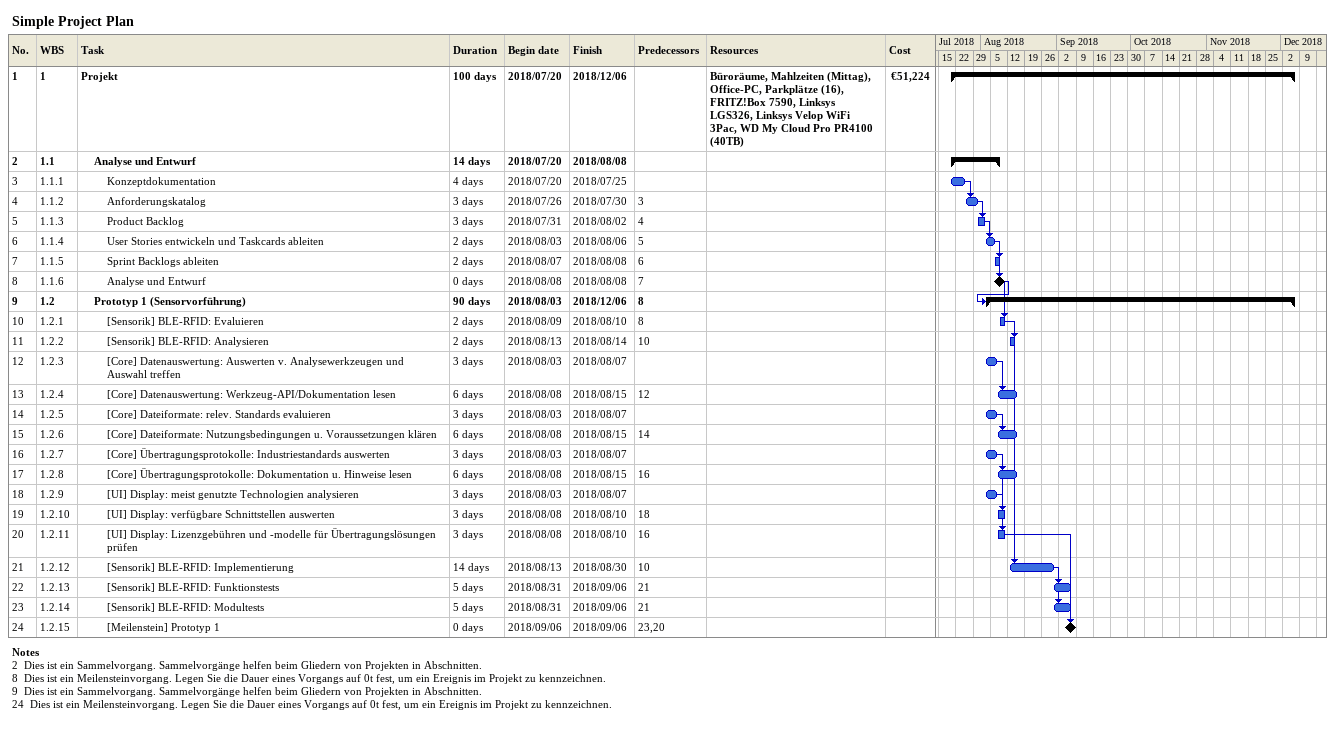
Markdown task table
Simple Project Plan

| ID | WBS | Task | Duration | Start | Finish | Predecessors | Resources | Cost (€) |
|---|---|---|---|---|---|---|---|---|
| 1 | 1 | **Projekt** | 100d | 2018-07-20 | 2018-12-06 |  | Büroräume, Mahlzeiten (Mittag), Office-PC, Parkplätze (16), FRITZ!Box 7590, Linksys LGS326, Linksys Velop WiFi 3Pac, WD My Cloud Pro PR4100 (40TB) | 51224 |
| 2 | 1.1 | **Analyse und Entwurf** | 14d | 2018-07-20 | 2018-08-08 |  |  |  |
| 3 | 1.1.1 | Konzeptdokumentation | 4d | 2018-07-20 | 2018-07-25 |  |  |  |
| 4 | 1.1.2 | Anforderungskatalog | 3d | 2018-07-26 | 2018-07-30 | 3 |  |  |
| 5 | 1.1.3 | Product Backlog | 3d | 2018-07-31 | 2018-08-02 | 4 |  |  |
| 6 | 1.1.4 | User Stories entwickeln und Taskcards ableiten | 2d | 2018-08-03 | 2018-08-06 | 5 |  |  |
| 7 | 1.1.5 | Sprint Backlogs ableiten | 2d | 2018-08-07 | 2018-08-08 | 6 |  |  |
| 8 | 1.1.6 | Analyse und Entwurf | 0d | 2018-08-08 | 2018-08-08 | 7 |  |  |
| 9 | 1.2 | **Prototyp 1 (Sensorvorführung)** | 90d | 2018-08-03 | 2018-12-06 | 8 |  |  |
| 10 | 1.2.1 | [Sensorik] BLE-RFID: Evaluieren | 2d | 2018-08-09 | 2018-08-10 | 8 |  |  |
| 11 | 1.2.2 | [Sensorik] BLE-RFID: Analysieren | 2d | 2018-08-13 | 2018-08-14 | 10 |  |  |
| 12 | 1.2.3 | [Core] Datenauswertung: Auswerten v. Analysewerkzeugen und Auswahl treffen | 3d | 2018-08-03 | 2018-08-07 |  |  |  |
| 13 | 1.2.4 | [Core] Datenauswertung: Werkzeug-API/Dokumentation lesen | 6d | 2018-08-08 | 2018-08-15 | 12 |  |  |
| 14 | 1.2.5 | [Core] Dateiformate: relev. Standards evaluieren | 3d | 2018-08-03 | 2018-08-07 |  |  |  |
| 15 | 1.2.6 | [Core] Dateiformate: Nutzungsbedingungen u. Voraussetzungen klären | 6d | 2018-08-08 | 2018-08-15 | 14 |  |  |
| 16 | 1.2.7 | [Core] Übertragungsprotokolle: Industriestandards auswerten | 3d | 2018-08-03 | 2018-08-07 |  |  |  |
| 17 | 1.2.8 | [Core] Übertragungsprotokolle: Dokumentation u. Hinweise lesen | 6d | 2018-08-08 | 2018-08-15 | 16 |  |  |
| 18 | 1.2.9 | [UI] Display: meist genutzte Technologien analysieren | 3d | 2018-08-03 | 2018-08-07 |  |  |  |
| 19 | 1.2.10 | [UI] Display: verfügbare Schnittstellen auswerten | 3d | 2018-08-08 | 2018-08-10 | 18 |  |  |
| 20 | 1.2.11 | [UI] Display: Lizenzgebühren und -modelle für Übertragungslösungen prüfen | 3d | 2018-08-08 | 2018-08-10 | 16 |  |  |
| 21 | 1.2.12 | [Sensorik] BLE-RFID: Implementierung | 14d | 2018-08-13 | 2018-08-30 | 10 |  |  |
| 22 | 1.2.13 | [Sensorik] BLE-RFID: Funktionstests | 5d | 2018-08-31 | 2018-09-06 | 21 |  |  |
| 23 | 1.2.14 | [Sensorik] BLE-RFID: Modultests | 5d | 2018-08-31 | 2018-09-06 | 21 |  |  |
| 24 | 1.2.15 | [Meilenstein] Prototyp 1 | 0d | 2018-09-06 | 2018-09-06 | 23, 20 |  |  |

Notes
- 2: Dies ist ein Sammelvorgang. Sammelvorgänge helfen beim Gliedern von Projekten in Abschnitten.
- 8: Dies ist ein Meilensteinvorgang. Legen Sie die Dauer eines Vorgangs auf 0t fest, um ein Ereignis im Projekt zu kennzeichnen.
- 9: Dies ist ein Sammelvorgang. Sammelvorgänge helfen beim Gliedern von Projekten in Abschnitten.
- 24: Dies ist ein Meilensteinvorgang. Legen Sie die Dauer eines Vorgangs auf 0t fest, um ein Ereignis im Projekt zu kennzeichnen.
